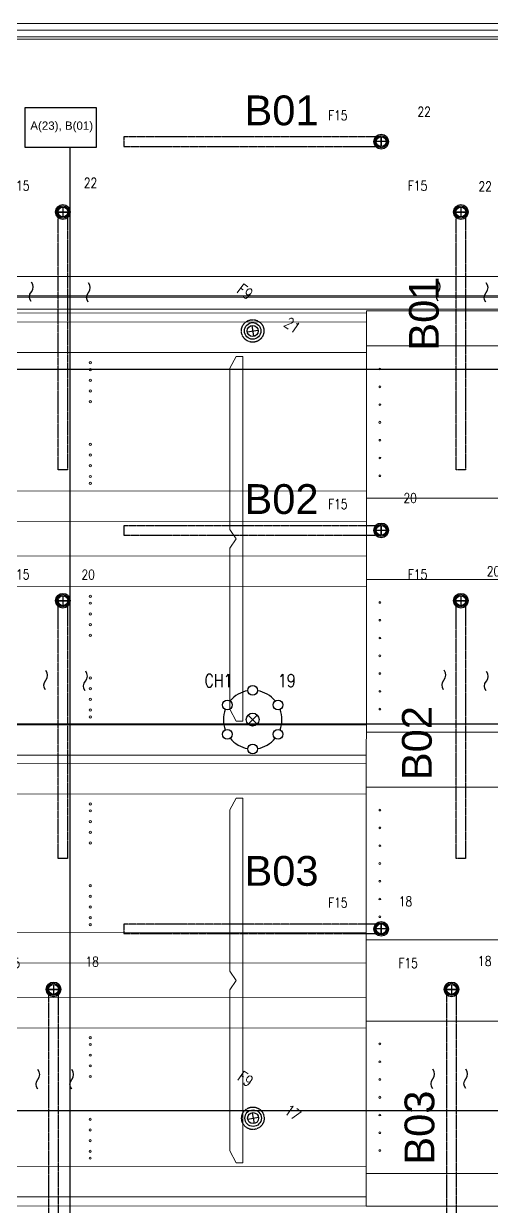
# Model space of a CAD drawing. Header units: inches. Extents: x 102655 to 148943, y 72248 to 114419.
# Drawn here: x 128848 to 132443, y 94302 to 103380 of the extents above; entities that cross this region are included whole.
import ezdxf
from ezdxf.enums import TextEntityAlignment as Align

# ---------------------------------------------------------------- set-up
doc = ezdxf.new("R2010")
doc.units = ezdxf.units.IN
doc.linetypes.add('CENTER INDS', pattern=[13.335, 8.89, -1.11125, 2.2225, -1.11125])
for name, color, linetype, lineweight in [('ceiling dim', 8, 'Continuous', 5), ('CURTAIN WALL', 8, 'Continuous', 20), ('Furnitureee', 8, 'Continuous', 5)]:
    doc.layers.add(name, color=color, linetype=linetype, lineweight=lineweight)
for name, color, linetype in [('E-LEADER', 30, 'Continuous'), ('E-LTG', 92, 'Continuous'), ('E-TAG', 30, 'Continuous'), ('E_TAG', 30, 'Continuous')]:
    doc.layers.add(name, color=color, linetype=linetype)
doc.layers.add('ELECTRICAL LIGHTING CEILING', color=6, linetype='CENTER INDS', true_color=0xff00ff)
doc.styles.add('Pyzd-Romans', font='romans.shx', dxfattribs={"width": 0.8})
doc.styles.get("Standard").update_dxf_attribs({"font": 'arial.ttf'})

# ---------------------------------------------------------------- blocks, each defined once
blk = doc.blocks.new('A$Caba3f22f')
h = blk.add_hatch(color=8)
h.set_gradient(color2=(0, 0, 0), tint=1, name='INVSPHERICAL')
h.paths.add_polyline_path([(19358.1, 6483.4, -1), (19358.1, 6500.4, -1)])
h.paths.add_polyline_path([(19358.1, 6447.4, -1), (19358.1, 6430.4, -1)])
h.paths.add_polyline_path([(19358.1, 6348.4, -1), (19358.1, 6365.4, -1)])
h.paths.add_polyline_path([(19358.1, 6283.4, -1), (19358.1, 6266.4, -1)])
h.paths.add_polyline_path([(19358.1, 6184.4, -1), (19358.1, 6201.4, -1)])
h.paths.add_polyline_path([(19358, 5856.4, -1), (19358, 5873.4, -1)])
h.paths.add_polyline_path([(19358, 5774.4, -1), (19358, 5791.4, -1)])
h.paths.add_polyline_path([(19358, 5709.4, -1), (19358, 5692.4, -1)])
h.paths.add_polyline_path([(19358, 5627.4, -1), (19358, 5610.4, -1)])
h.paths.add_polyline_path([(19358, 5574.4, -1), (19358, 5557.4, -1)])
h = blk.add_hatch(color=8)
h.set_gradient(color2=(0, 0, 0), tint=1)
h.paths.add_polyline_path([(24974, 6163.6, -1), (24974, 6176.6, -1)])
h.paths.add_polyline_path([(24974, 6042.1, -1), (24974, 6025.1, -1)])
h.paths.add_polyline_path([(24974, 5890.6, -1), (24974, 5903.6, -1)])
h.paths.add_polyline_path([(24974, 5754.1, -1), (24974, 5767.1, -1)])
h.paths.add_polyline_path([(24974, 5617.6, -1), (24974, 5630.6, -1)])
h.paths.add_polyline_path([(24974.1, 6313.1, -1), (24974.1, 6300.1, -1)])
h.paths.add_polyline_path([(24974.1, 6436.6, -1), (24974.1, 6449.6, -1)])
h.paths.add_polyline_path([(21584.1, 6436.8, -1), (21584.1, 6449.8, -1)])
h.paths.add_polyline_path([(21584.1, 6313.3, -1), (21584.1, 6300.3, -1)])
h.paths.add_polyline_path([(21584, 6163.8, -1), (21584, 6176.8, -1)])
h.paths.add_polyline_path([(21584, 6025.3, -1), (21584, 6042.3, -1)])
h.paths.add_polyline_path([(21584, 5890.8, -1), (21584, 5903.8, -1)])
h.paths.add_polyline_path([(21584, 5754.3, -1), (21584, 5767.3, -1)])
h.paths.add_polyline_path([(21584, 5617.8, -1), (21584, 5630.8, -1)])
h = blk.add_hatch(color=8)
h.set_gradient(color2=(0, 0, 0), tint=1, name='INVSPHERICAL')
h.paths.add_polyline_path([(19358, 4690.4, -1), (19358, 4707.4, -1)])
h.paths.add_polyline_path([(19358, 4654.4, -1), (19358, 4637.4, -1)])
h.paths.add_polyline_path([(19358, 4555.4, -1), (19358, 4572.4, -1)])
h.paths.add_polyline_path([(19358, 4490.4, -1), (19358, 4473.4, -1)])
h.paths.add_polyline_path([(19358, 4391.4, -1), (19358, 4408.4, -1)])
h.paths.add_polyline_path([(19357.9, 4063.4, -1), (19357.9, 4080.4, -1)])
h.paths.add_polyline_path([(19357.9, 3981.4, -1), (19357.9, 3998.4, -1)])
h.paths.add_polyline_path([(19357.9, 3916.4, -1), (19357.9, 3899.4, -1)])
h.paths.add_polyline_path([(19357.9, 3834.4, -1), (19357.9, 3817.4, -1)])
h.paths.add_polyline_path([(19357.9, 3781.4, -1), (19357.9, 3764.4, -1)])
h = blk.add_hatch(color=8)
h.set_gradient(color2=(0, 0, 0), tint=1)
h.paths.add_polyline_path([(24973.9, 4372.1, -1), (24973.9, 4385.1, -1)])
h.paths.add_polyline_path([(24973.9, 4250.6, -1), (24973.9, 4233.6, -1)])
h.paths.add_polyline_path([(24973.9, 4099.1, -1), (24973.9, 4112.1, -1)])
h.paths.add_polyline_path([(24973.9, 3962.6, -1), (24973.9, 3975.6, -1)])
h.paths.add_polyline_path([(24973.9, 3826.1, -1), (24973.9, 3839.1, -1)])
h.paths.add_polyline_path([(24974, 4521.6, -1), (24974, 4508.6, -1)])
h.paths.add_polyline_path([(24974, 4645.1, -1), (24974, 4658.1, -1)])
h.paths.add_polyline_path([(21584, 4645.3, -1), (21584, 4658.3, -1)])
h.paths.add_polyline_path([(21584, 4521.8, -1), (21584, 4508.8, -1)])
h.paths.add_polyline_path([(21583.9, 4372.3, -1), (21583.9, 4385.3, -1)])
h.paths.add_polyline_path([(21583.9, 4233.8, -1), (21583.9, 4250.8, -1)])
h.paths.add_polyline_path([(21583.9, 4099.3, -1), (21583.9, 4112.3, -1)])
h.paths.add_polyline_path([(21583.9, 3962.8, -1), (21583.9, 3975.8, -1)])
h.paths.add_polyline_path([(21583.9, 3826.3, -1), (21583.9, 3839.3, -1)])
h = blk.add_hatch(color=8)
h.set_gradient(color2=(0, 0, 0), tint=1, name='INVSPHERICAL')
h.paths.add_polyline_path([(19357.9, 3096.4, -1), (19357.9, 3113.4, -1)])
h.paths.add_polyline_path([(19357.9, 3060.4, -1), (19357.9, 3043.4, -1)])
h.paths.add_polyline_path([(19357.9, 2961.4, -1), (19357.9, 2978.4, -1)])
h.paths.add_polyline_path([(19357.9, 2896.4, -1), (19357.9, 2879.4, -1)])
h.paths.add_polyline_path([(19357.9, 2797.4, -1), (19357.9, 2814.4, -1)])
h.paths.add_polyline_path([(19357.8, 2469.4, -1), (19357.8, 2486.4, -1)])
h.paths.add_polyline_path([(19357.8, 2387.4, -1), (19357.8, 2404.4, -1)])
h.paths.add_polyline_path([(19357.8, 2322.4, -1), (19357.8, 2305.4, -1)])
h.paths.add_polyline_path([(19357.8, 2240.4, -1), (19357.8, 2223.4, -1)])
h.paths.add_polyline_path([(19357.8, 2187.4, -1), (19357.8, 2170.4, -1)])
h = blk.add_hatch(color=8)
h.set_gradient(color2=(0, 0, 0), tint=1)
h.paths.add_polyline_path([(24973.9, 2778.1, -1), (24973.9, 2791.1, -1)])
h.paths.add_polyline_path([(24973.9, 2656.6, -1), (24973.9, 2639.6, -1)])
h.paths.add_polyline_path([(24973.8, 2505.1, -1), (24973.8, 2518.1, -1)])
h.paths.add_polyline_path([(24973.8, 2368.6, -1), (24973.8, 2381.6, -1)])
h.paths.add_polyline_path([(24973.8, 2232.1, -1), (24973.8, 2245.1, -1)])
h.paths.add_polyline_path([(24973.9, 2927.6, -1), (24973.9, 2914.6, -1)])
h.paths.add_polyline_path([(24973.9, 3051.1, -1), (24973.9, 3064.1, -1)])
h.paths.add_polyline_path([(21583.9, 3051.3, -1), (21583.9, 3064.3, -1)])
h.paths.add_polyline_path([(21583.9, 2927.8, -1), (21583.9, 2914.8, -1)])
h.paths.add_polyline_path([(21583.9, 2778.3, -1), (21583.9, 2791.3, -1)])
h.paths.add_polyline_path([(21583.9, 2639.8, -1), (21583.9, 2656.8, -1)])
h.paths.add_polyline_path([(21583.8, 2505.3, -1), (21583.8, 2518.3, -1)])
h.paths.add_polyline_path([(21583.8, 2368.8, -1), (21583.8, 2381.8, -1)])
h.paths.add_polyline_path([(21583.8, 2232.3, -1), (21583.8, 2245.3, -1)])
h = blk.add_hatch(color=8)
h.set_gradient(color2=(0, 0, 0), tint=1, name='INVSPHERICAL')
h.paths.add_polyline_path([(19357.8, 1303.4, -1), (19357.8, 1320.4, -1)])
h.paths.add_polyline_path([(19357.8, 1267.4, -1), (19357.8, 1250.4, -1)])
h.paths.add_polyline_path([(19357.8, 1168.4, -1), (19357.8, 1185.4, -1)])
h.paths.add_polyline_path([(19357.8, 1103.4, -1), (19357.8, 1086.4, -1)])
h.paths.add_polyline_path([(19357.8, 1004.4, -1), (19357.8, 1021.4, -1)])
h.paths.add_polyline_path([(19357.7, 676.4, -1), (19357.7, 693.4, -1)])
h.paths.add_polyline_path([(19357.7, 594.4, -1), (19357.7, 611.4, -1)])
h.paths.add_polyline_path([(19357.7, 529.4, -1), (19357.7, 512.4, -1)])
h.paths.add_polyline_path([(19357.7, 447.4, -1), (19357.7, 430.4, -1)])
h.paths.add_polyline_path([(19357.7, 394.4, -1), (19357.7, 377.4, -1)])
h = blk.add_hatch(color=8)
h.set_gradient(color2=(0, 0, 0), tint=1)
h.paths.add_polyline_path([(24973.8, 983.6, -1), (24973.8, 996.6, -1)])
h.paths.add_polyline_path([(24973.8, 862.1, -1), (24973.8, 845.1, -1)])
h.paths.add_polyline_path([(24973.7, 710.6, -1), (24973.7, 723.6, -1)])
h.paths.add_polyline_path([(24973.7, 574.1, -1), (24973.7, 587.1, -1)])
h.paths.add_polyline_path([(24973.7, 437.6, -1), (24973.7, 450.6, -1)])
h.paths.add_polyline_path([(24973.8, 1133.1, -1), (24973.8, 1120.1, -1)])
h.paths.add_polyline_path([(24973.8, 1256.6, -1), (24973.8, 1269.6, -1)])
h.paths.add_polyline_path([(21583.8, 1256.8, -1), (21583.8, 1269.8, -1)])
h.paths.add_polyline_path([(21583.8, 1133.3, -1), (21583.8, 1120.3, -1)])
h.paths.add_polyline_path([(21583.8, 983.8, -1), (21583.8, 996.8, -1)])
h.paths.add_polyline_path([(21583.8, 845.3, -1), (21583.8, 862.3, -1)])
h.paths.add_polyline_path([(21583.7, 710.8, -1), (21583.7, 723.8, -1)])
h.paths.add_polyline_path([(21583.7, 574.3, -1), (21583.7, 587.3, -1)])
h.paths.add_polyline_path([(21583.7, 437.8, -1), (21583.7, 450.8, -1)])
at = {"color": 8}
for p, q in [((21480.1, 6872.3, 0), (3480.4, 6886.3, 0)), ((21480.1, 6802.3, 0), (3480.4, 6816.3, 0)), ((21480.1, 6890.3, 0), (21479.7, 317.8, 0)), ((26280.1, 6890, 0), (21480.1, 6890.2, 0)), ((21480.1, 6569.3, 0), (3480.4, 6583.3, 0)), ((20480.1, 6540.3, 0), (20430.1, 6449.1, 0)), ((20530.1, 6540.3, 0), (20480.1, 6540.3, 0)), ((20530.1, 6540.3, 0), (20529.9, 3740.3, 0)), ((21480.1, 6622.8, 0), (26280.1, 6622.5, 0)), ((20430.1, 6449.1, 0), (20430, 5212.1, 0)), ((21480, 5506.3, 0), (3480.3, 5520.3, 0)), ((26280, 5452.5, 0), (21480, 5452.8, 0)), ((21480, 5273.3, 0), (3480.3, 5287.3, 0)), ((20480, 5140.3, 0), (20430, 5212.1, 0)), ((20480, 5140.3, 0), (20430, 5212.1, 0)), ((20480, 5140.3, 0), (20430, 5068.5, 0)), ((20480, 5140.3, 0), (20430, 5068.5, 0)), ((21480, 5007.3, 0), (3480.3, 5021.3, 0)), ((20429.9, 3831.6, 0), (20430, 5068.5, 0)), ((26280, 4827, 0), (21480, 4827.3, 0)), ((21480, 4774.3, 0), (3480.3, 4788.3, 0)), ((20479.9, 3740.3, 0), (20429.9, 3831.6, 0)), ((21479.9, 3711.3, 0), (3480.2, 3725.3, 0)), ((20529.9, 3740.3, 0), (20479.9, 3740.3, 0)), ((20529.9, 3740.3, 0), (20479.9, 3740.3, 0)), ((20529.9, 3740.3, 0), (20479.9, 3740.3, 0)), ((26279.9, 3657, 0), (21479.9, 3657.3, 0)), ((21479.9, 3478.3, 0), (3480.2, 3492.3, 0)), ((21479.9, 3412.3, 0), (3480.2, 3426.3, 0)), ((21479.9, 3179.3, 0), (3480.2, 3193.3, 0)), ((21479.9, 3233.3, 0), (21583.9, 3233.3, 0)), ((21479.9, 3233.3, 0), (26279.9, 3233, 0)), ((20479.9, 3150.3, 0), (20429.9, 3059.1, 0)), ((20529.9, 3150.3, 0), (20479.9, 3150.3, 0)), ((20529.7, 350.3, 0), (20529.9, 3150.3, 0)), ((20429.9, 3059.1, 0), (20429.8, 1822.1, 0)), ((21479.8, 2116.3, 0), (3480.1, 2130.3, 0)), ((26279.8, 2063, 0), (21479.8, 2063.3, 0)), ((21479.8, 1883.3, 0), (3480.1, 1897.3, 0)), ((20479.8, 1750.3, 0), (20429.8, 1822.1, 0)), ((20479.8, 1750.3, 0), (20429.8, 1678.5, 0)), ((20429.7, 441.6, 0), (20429.8, 1678.5, 0)), ((21479.8, 1617.3, 0), (3480.1, 1631.3, 0)), ((21479.8, 1384.3, 0), (3480.1, 1398.3, 0)), ((21479.8, 1437.8, 0), (26279.8, 1437.5, 0)), ((20479.7, 350.3, 0), (20429.7, 441.6, 0)), ((21479.7, 321.3, 0), (3480, 335.3, 0)), ((20529.7, 350.3, 0), (20479.7, 350.3, 0)), ((20529.7, 350.3, 0), (20479.7, 350.3, 0)), ((20529.7, 350.3, 0), (20479.7, 350.3, 0)), ((21479.7, 317.8, 0), (21479.7, 18.3, 0)), ((26279.7, 267.5, 0), (21479.7, 267.8, 0)), ((21479.7, 88.3, 0), (3480, 102.3, 0)), ((21479.7, 18.3, 0), (3480, 32.3, 0)), ((21479.7, 18.3, 0), (26279.7, 18, 0))]:
    blk.add_line(p, q, dxfattribs=at)
for centre, radius in [((19358.1, 6491.9, 0), 8.5), ((19358.1, 6438.9, 0), 8.5), ((21584.1, 6443.3, 0), 6.5), ((19358.1, 6356.9, 0), 8.5), ((19358.1, 6274.9, 0), 8.5), ((21584.1, 6306.8, 0), 6.5), ((19358.1, 6192.9, 0), 8.5), ((21584, 6170.3, 0), 6.5), ((21584, 6033.8, 0), 8.5), ((21584, 5897.3, 0), 6.5), ((19358, 5864.9, 0), 8.5), ((19358, 5782.9, 0), 8.5), ((21584, 5760.8, 0), 6.5), ((19358, 5700.9, 0), 8.5), ((21584, 5624.3, 0), 6.5), ((19358, 5618.9, 0), 8.5), ((19358, 5565.9, 0), 8.5), ((19358, 4698.9, 0), 8.5), ((19358, 4645.9, 0), 8.5), ((21584, 4651.8, 0), 6.5), ((19358, 4563.9, 0), 8.5), ((19358, 4481.9, 0), 8.5), ((21584, 4515.3, 0), 6.5), ((19358, 4399.9, 0), 8.5), ((21583.9, 4378.8, 0), 6.5), ((21583.9, 4242.3, 0), 8.5), ((21583.9, 4105.8, 0), 6.5), ((19357.9, 4071.9, 0), 8.5), ((19357.9, 3989.9, 0), 8.5), ((19357.9, 3907.9, 0), 8.5), ((21583.9, 3969.3, 0), 6.5), ((19357.9, 3825.9, 0), 8.5), ((21583.9, 3832.8, 0), 6.5), ((19357.9, 3772.9, 0), 8.5), ((19357.9, 3104.9, 0), 8.5), ((19357.9, 3051.9, 0), 8.5), ((21583.9, 3057.8, 0), 6.5), ((19357.9, 2969.9, 0), 8.5), ((21583.9, 2921.3, 0), 6.5), ((19357.9, 2887.9, 0), 8.5), ((19357.9, 2805.9, 0), 8.5), ((21583.9, 2784.8, 0), 6.5), ((21583.9, 2648.3, 0), 8.5), ((19357.8, 2477.9, 0), 8.5), ((21583.8, 2511.8, 0), 6.5), ((19357.8, 2395.9, 0), 8.5), ((21583.8, 2375.3, 0), 6.5), ((19357.8, 2313.9, 0), 8.5), ((19357.8, 2231.9, 0), 8.5), ((19357.8, 2178.9, 0), 8.5), ((21583.8, 2238.8, 0), 6.5), ((19357.8, 1311.9, 0), 8.5), ((19357.8, 1258.9, 0), 8.5), ((19357.8, 1176.9, 0), 8.5), ((21583.8, 1263.3, 0), 6.5), ((19357.8, 1094.9, 0), 8.5), ((21583.8, 1126.8, 0), 6.5), ((19357.8, 1012.9, 0), 8.5), ((21583.8, 990.3, 0), 6.5), ((21583.8, 853.8, 0), 8.5), ((19357.7, 684.9, 0), 8.5), ((21583.7, 717.3, 0), 6.5), ((19357.7, 602.9, 0), 8.5), ((21583.7, 580.8, 0), 6.5), ((19357.7, 520.9, 0), 8.5), ((19357.7, 438.9, 0), 8.5), ((19357.7, 385.9, 0), 8.5), ((21583.7, 444.3, 0), 6.5)]:
    blk.add_circle(centre, radius, dxfattribs=at)
blk = doc.blocks.new('f')
at = {"layer": 'CURTAIN WALL', "color": 8, "linetype": 'Continuous', "lineweight": 20}
for p, q in [((478789.3338, 1037631.434, 0), (478774.3339, 1037631.434)), ((478789.3338, 1037631.384, 0), (478774.3339, 1037631.384)), ((478789.3338, 1037631.334, 0), (478774.3339, 1037631.334)), ((478774.3339, 1037631.314), (478789.3338, 1037631.314, 0)), ((478778.2671, 1037629.493, 0), (478785.6264, 1037629.4926, 0)), ((478778.2676, 1037629.3439, 0), (478785.6264, 1037629.3439, 0)), ((478778.2676, 1037629.3339, 0), (478785.6264, 1037629.3339, 0)), ((478763.024, 1037629.244, 0), (478789.3337, 1037629.2423, 0))]:
    blk.add_line(p, q, dxfattribs=at)
at = {"layer": 'Furnitureee', "color": 8, "ltscale": 0.5, "xscale": 0.001000000000009727, "yscale": 0.001000000000009727, "zscale": 0.001000000000009727}
blk.add_blockref('A$Caba3f22f', (478763.0536, 1037622.3394), dxfattribs=at)
blk = doc.blocks.new('E-L-FSPOT2')
at = {"color": 254, "lineweight": 0}
for points in [[(0, -75), (0, -75), (0, -75), (0, -75), (0, -75), (0, -75), (0, -75), (0, -75), (0, -75), (0, -75), (0, -75), (0, -75)], [(0, -75), (0, -75)], [(0, -75), (0, -75)], [(0, -75), (0, -75)], [(0, -75), (0, -75)], [(0, -75), (0, -75)], [(0, -75), (0, -75)], [(0, -75), (0, -75)], [(0, -75), (0, -75)], [(0, -75), (0, -75)], [(0, -75), (0, -75)], [(0, -75), (0, -75)], [(0, -75), (0, -75)], [(0, -75), (0, -75), (0, -75)], [(0, -75), (0, -75)], [(0, -75), (0, -75)], [(0, -75), (0, -75)], [(0, -75), (0, -75), (0, -75), (0, -75), (0, -75), (0, -75), (0, -75), (0, -75), (0, -75), (0, -75)], [(0, -75), (0, -75)]]:
    blk.add_lwpolyline(points, dxfattribs=at)
blk.add_circle((0, 0), 75)
at = {"layer": 'E-TAG'}
for points in [[(-35, -35), (35, 35)], [(-35, 35), (35, -35)]]:
    blk.add_lwpolyline(points, dxfattribs=at)
blk.add_circle((0, 0), 50, dxfattribs=at)
at = {"layer": 'E-TAG', "style": 'Pyzd-Romans', "width": 0.8, "flags": 1}
for tag, p in [('BPANEL', (263, 925)), ('SWITCH', (-262, 700)), ('LOADVA', (263, 700)), ('BTYPE', (-262, 475)), ('PANEL', (263, 475)), ('HEIGHT', (-247, -478)), ('DSCR', (-247, -703)), ('ROOM', (278, -703))]:
    blk.add_attdef(tag, text='', height=100, dxfattribs=at).set_placement(p, align=Align.MIDDLE_CENTER)
at = {"layer": 'E-TAG', "style": 'Pyzd-Romans', "width": 0.8}
for tag, p in [('TYPE', (-262, 250)), ('NO.', (263, 250)), ('W.P', (-247, -253)), ('A,B,C', (278, -253)), ('CBT', (278, -478))]:
    blk.add_attdef(tag, text='', height=100, dxfattribs=at).set_placement(p, align=Align.MIDDLE_CENTER)
blk = doc.blocks.new('f15')
at = {"layer": 'E-LEADER'}
for points in [[(19, 0), (-19, 0)], [(0, 19), (0, -19)]]:
    blk.add_lwpolyline(points, dxfattribs=at)
blk.add_circle((0, 0), 23.3, dxfattribs=at)
at = {"layer": 'E-LTG'}
for radius in [28.2, 19]:
    blk.add_circle((0, 0), radius, dxfattribs=at)
at = {"layer": 'E_TAG', "style": 'Pyzd-Romans', "width": 0.8, "flags": 1}
for tag, p in [('BPANEL', (262.5, 1125)), ('SWITCH', (-262.5, 900)), ('LOADVA', (262.5, 900)), ('BTYPE', (-262.5, 675)), ('PANEL', (262.5, 675)), ('HEIGHT', (-262.5, -675)), ('DSCR', (-262.5, -900)), ('ROOM', (262.5, -900))]:
    blk.add_attdef(tag, text='', height=100, dxfattribs=at).set_placement(p, align=Align.MIDDLE_CENTER)
at = {"layer": 'E_TAG', "style": 'Pyzd-Romans', "width": 0.8}
for tag, p in [('TYPE', (-262.5, 450)), ('NO.', (262.5, 450)), ('W.P', (-262.5, -450)), ('A,B,C', (262.5, -450)), ('CBT', (262.5, -675))]:
    blk.add_attdef(tag, text='', height=100, dxfattribs=at).set_placement(p, align=Align.MIDDLE_CENTER)
blk = doc.blocks.new('*U52')
at = {"color": 0}
for points in [[(0, 75, -0.36397), (0, 0), (0, 0), (0, 0), (0, 0, 0.36397), (0, -75)], [(259.5, 75, -0.36397), (259.5, 0), (259.5, 0), (259.5, 0), (259.5, 0, 0.36397), (259.5, -75)]]:
    blk.add_lwpolyline(points, format="xyb", dxfattribs=at)
blk = doc.blocks.new('*U53')
at = {"color": 0}
for points in [[(0, 75, -0.36397), (0, 0), (0, 0), (0, 0), (0, 0, 0.36397), (0, -75)], [(252.9, 75, -0.36397), (252.9, 0), (252.9, 0), (252.9, 0), (252.9, 0, 0.36397), (252.9, -75)]]:
    blk.add_lwpolyline(points, format="xyb", dxfattribs=at)
blk = doc.blocks.new('*U56')
at = {"color": 0}
for points in [[(0, 75, -0.36397), (0, 0), (0, 0), (0, 0), (0, 0, 0.36397), (0, -75)], [(326.4, 75, -0.36397), (326.4, 0), (326.4, 0), (326.4, 0), (326.4, 0, 0.36397), (326.4, -75)]]:
    blk.add_lwpolyline(points, format="xyb", dxfattribs=at)
blk = doc.blocks.new('*U57')
at = {"color": 0}
for points in [[(0, 75, -0.36397), (0, 0), (0, 0), (0, 0), (0, 0, 0.36397), (0, -75)], [(305.5, 75, -0.36397), (305.5, 0), (305.5, 0), (305.5, 0), (305.5, 0, 0.36397), (305.5, -75)]]:
    blk.add_lwpolyline(points, format="xyb", dxfattribs=at)
blk = doc.blocks.new('*U81')
at = {"color": 0}
for points in [[(0, 75, -0.36397), (0, 0), (0, 0), (0, 0), (0, 0, 0.36397), (0, -75)], [(439, 75, -0.36397), (439, 0), (439, 0), (439, 0), (439, 0, 0.36397), (439, -75)]]:
    blk.add_lwpolyline(points, format="xyb", dxfattribs=at)
blk = doc.blocks.new('*U82')
at = {"color": 0}
for points in [[(0, 75, -0.36397), (0, 0), (0, 0), (0, 0), (0, 0, 0.36397), (0, -75)], [(366.9, 75, -0.36397), (366.9, 0), (366.9, 0), (366.9, 0), (366.9, 0, 0.36397), (366.9, -75)]]:
    blk.add_lwpolyline(points, format="xyb", dxfattribs=at)
blk = doc.blocks.new('E-E.O_CEILING_CH2')
at = {"color": 254, "lineweight": 0}
for points in [[(0, -187.5), (0, -187.5), (0, -187.5), (0, -187.5), (0, -187.5), (0, -187.5), (0, -187.5), (0, -187.5), (0, -187.5), (0, -187.5), (0, -187.5), (0, -187.5)], [(0, -187.5), (0, -187.5)], [(0, -187.5), (0, -187.5)], [(0, -187.5), (0, -187.5)], [(0, -187.5), (0, -187.5)], [(0, -187.5), (0, -187.5)], [(0, -187.5), (0, -187.5)], [(0, -187.5), (0, -187.5)], [(0, -187.5), (0, -187.5)], [(0, -187.5), (0, -187.5)], [(0, -187.5), (0, -187.5)], [(0, -187.5), (0, -187.5)], [(0, -187.5), (0, -187.5)], [(0, -187.5), (0, -187.5), (0, -187.5)], [(0, -187.5), (0, -187.5)], [(0, -187.5), (0, -187.5)], [(0, -187.5), (0, -187.5)], [(0, -187.5), (0, -187.5), (0, -187.5), (0, -187.5), (0, -187.5), (0, -187.5), (0, -187.5), (0, -187.5), (0, -187.5), (0, -187.5)], [(0, -187.5), (0, -187.5)]]:
    blk.add_lwpolyline(points, dxfattribs=at)
for centre in [(0, 225), (-194.9, 112.5), (194.9, 112.5), (-194.9, -112.5), (194.9, -112.5), (0, -225)]:
    blk.add_circle(centre, 37.5)
for start, end in [(99.56038, 140.43962), (39.56038, 80.43962), (159.56038, 200.43962), (339.56038, 20.43962), (219.56038, 260.43962), (279.56038, 320.43962)]:
    blk.add_arc((0, 0), 225, start, end)
at = {"layer": 'E-TAG'}
for points in [[(-35.4, -35.4), (35.4, 35.4)], [(-35.4, 35.4), (35.4, -35.4)]]:
    blk.add_lwpolyline(points, dxfattribs=at)
blk.add_circle((0, 0), 50, dxfattribs=at)
at = {"layer": 'E-TAG', "style": 'Pyzd-Romans', "width": 0.8, "flags": 1}
for tag, p in [('BPANEL', (262.5, 1012.5)), ('SWITCH', (-262.5, 787.5)), ('LOADVA', (262.5, 787.5)), ('BTYPE', (-262.5, 562.5)), ('PANEL', (262.5, 562.5)), ('HEIGHT', (-262.5, -562.5)), ('DSCR', (-262.5, -787.5)), ('ROOM', (262.5, -787.5))]:
    blk.add_attdef(tag, text='', height=100, dxfattribs=at).set_placement(p, align=Align.MIDDLE_CENTER)
at = {"layer": 'E-TAG', "style": 'Pyzd-Romans', "width": 0.8}
for tag, p in [('TYPE', (-262.5, 337.5)), ('NO.', (262.5, 337.5)), ('W.P', (-262.5, -337.5)), ('A,B,C', (262.5, -337.5)), ('CBT', (262.5, -562.5))]:
    blk.add_attdef(tag, text='', height=100, dxfattribs=at).set_placement(p, align=Align.MIDDLE_CENTER)

msp = doc.modelspace()

# ---------------------------------------------------------------- linework, layer by layer
for p, q in [((129204.08729, 102435.7164), (129204.08729, 78712.6637)), ((112193.03264, 100726.98351), (137716.23411, 100726.98351)), ((112193.03264, 98004.38823), (137839.13289, 98004.38823)), ((112193.03264, 95036.51415), (133783.47219, 95036.51415))]:
    msp.add_line(p, q)
at = {"color": 4}
msp.add_lwpolyline([(128860.62669, 102735.86168), (129404.3668, 102735.86168), (129404.3668, 102429.51415), (128860.62669, 102429.51415)], close=True, dxfattribs=at)
at = {"layer": 'ELECTRICAL LIGHTING CEILING', "color": 6}
for points in [[(129618.34807, 102438.31553), (131596.08273, 102438.31388), (131596.08279, 102510.31013), (129618.34813, 102510.31178)], [(129113.83506, 101934.34225), (129185.83131, 101934.34219), (129185.82966, 99955.52976), (129113.83341, 99955.52982)], [(132172.59115, 101934.3397), (132244.58739, 101934.33964), (132244.58574, 99955.52721), (132172.58949, 99955.52727)], [(129618.36237, 99454.4921), (131596.09704, 99454.49045), (131596.0971, 99526.48669), (129618.36243, 99526.48834)], [(129113.84937, 98950.51881), (129185.84561, 98950.51875), (129185.84396, 96971.70632), (129113.84772, 96971.70638)], [(132172.60545, 98950.51626), (132244.60169, 98950.5162), (132244.60004, 96971.70377), (132172.6038, 96971.70383)], [(129618.35982, 96395.73602), (131596.09449, 96395.73437), (131596.09455, 96467.73061), (129618.35988, 96467.73226)], [(129041.85323, 95967.1486), (129113.84947, 95967.14854), (129113.84782, 93988.33611), (129041.85158, 93988.33617)], [(132100.60931, 95967.14605), (132172.60555, 95967.14599), (132172.6039, 93988.33356), (132100.60766, 93988.33362)]]:
    msp.add_lwpolyline(points, close=True, dxfattribs=at)
at = {"layer": 'ELECTRICAL LIGHTING CEILING'}
for centre in [(130608.32257, 101021.47985), (130609.98759, 94977.74108)]:
    msp.add_circle(centre, 86.39549, dxfattribs=at)

# ---------------------------------------------------------------- block references
ref = msp.add_blockref('f15', (131596.08276, 102474.312), dxfattribs=dict(xscale=2, yscale=2, zscale=2))
ref.add_attrib('TYPE', 'F15', dxfattribs={"layer": 'E_TAG', "height": 75, "style": 'Pyzd-Romans', "width": 0.8}).set_placement((131263.79594, 102675.74257), align=Align.MIDDLE_CENTER)
ref.add_attrib('NO.', '22', dxfattribs={"layer": 'E_TAG', "height": 75, "style": 'Pyzd-Romans', "width": 0.8}).set_placement((131926.37664, 102703.74643), align=Align.MIDDLE_CENTER)
ref = msp.add_blockref('f15', (129149.83318, 101934.34222), dxfattribs=dict(xscale=2, yscale=2, zscale=2))
ref.add_attrib('TYPE', 'F15', dxfattribs={"layer": 'E_TAG', "height": 75, "style": 'Pyzd-Romans', "width": 0.8}).set_placement((128817.54636, 102135.77278), align=Align.MIDDLE_CENTER)
ref.add_attrib('NO.', '22', dxfattribs={"layer": 'E_TAG', "height": 75, "style": 'Pyzd-Romans', "width": 0.8}).set_placement((129362.76565, 102158.02059), align=Align.MIDDLE_CENTER)
ref = msp.add_blockref('f15', (132208.58927, 101934.33967), dxfattribs=dict(xscale=2, yscale=2, zscale=2))
ref.add_attrib('TYPE', 'F15', dxfattribs={"layer": 'E_TAG', "height": 75, "style": 'Pyzd-Romans', "width": 0.8}).set_placement((131876.30245, 102135.77023), align=Align.MIDDLE_CENTER)
ref.add_attrib('NO.', '22', dxfattribs={"layer": 'E_TAG', "height": 75, "style": 'Pyzd-Romans', "width": 0.8}).set_placement((132396.39126, 102130.51211), align=Align.MIDDLE_CENTER)
ref = msp.add_blockref('f15', (131596.09707, 99490.48857), dxfattribs=dict(xscale=2, yscale=2, zscale=2))
ref.add_attrib('TYPE', 'F15', dxfattribs={"layer": 'E_TAG', "height": 75, "style": 'Pyzd-Romans', "width": 0.8}).set_placement((131263.81025, 99691.91914), align=Align.MIDDLE_CENTER)
ref.add_attrib('NO.', '20', dxfattribs={"layer": 'E_TAG', "height": 75, "style": 'Pyzd-Romans', "width": 0.8}).set_placement((131817.92848, 99738.5933), align=Align.MIDDLE_CENTER)
ref = msp.add_blockref('f15', (129149.84749, 98950.51878), dxfattribs=dict(xscale=2, yscale=2, zscale=2))
ref.add_attrib('TYPE', 'F15', dxfattribs={"layer": 'E_TAG', "height": 75, "style": 'Pyzd-Romans', "width": 0.8}).set_placement((128817.56067, 99151.94935), align=Align.MIDDLE_CENTER)
ref.add_attrib('NO.', '20', dxfattribs={"layer": 'E_TAG', "height": 75, "style": 'Pyzd-Romans', "width": 0.8}).set_placement((129345.05029, 99150.78637), align=Align.MIDDLE_CENTER)
ref = msp.add_blockref('f15', (132208.60357, 98950.51623), dxfattribs=dict(xscale=2, yscale=2, zscale=2))
ref.add_attrib('TYPE', 'F15', dxfattribs={"layer": 'E_TAG', "height": 75, "style": 'Pyzd-Romans', "width": 0.8}).set_placement((131876.31675, 99151.9468), align=Align.MIDDLE_CENTER)
ref.add_attrib('NO.', '20', dxfattribs={"layer": 'E_TAG', "height": 75, "style": 'Pyzd-Romans', "width": 0.8}).set_placement((132460.06465, 99176.54679), align=Align.MIDDLE_CENTER)
ref = msp.add_blockref('f15', (131596.09452, 96431.73249), dxfattribs=dict(xscale=2, yscale=2, zscale=2))
ref.add_attrib('TYPE', 'F15', dxfattribs={"layer": 'E_TAG', "height": 75, "style": 'Pyzd-Romans', "width": 0.8}).set_placement((131263.80769, 96633.16305), align=Align.MIDDLE_CENTER)
ref.add_attrib('NO.', '18', dxfattribs={"layer": 'E_TAG', "height": 75, "style": 'Pyzd-Romans', "width": 0.8}).set_placement((131783.90873, 96642.53018), align=Align.MIDDLE_CENTER)
ref = msp.add_blockref('f15', (129077.85135, 95967.14857), dxfattribs=dict(xscale=2, yscale=2, zscale=2))
ref.add_attrib('TYPE', 'F15', dxfattribs={"layer": 'E_TAG', "height": 75, "style": 'Pyzd-Romans', "width": 0.8}).set_placement((128745.56453, 96168.57914), align=Align.MIDDLE_CENTER)
ref.add_attrib('NO.', '18', dxfattribs={"layer": 'E_TAG', "height": 75, "style": 'Pyzd-Romans', "width": 0.8}).set_placement((129373.82171, 96179.94012), align=Align.MIDDLE_CENTER)
ref = msp.add_blockref('f15', (132136.60743, 95967.14602), dxfattribs=dict(xscale=2, yscale=2, zscale=2))
ref.add_attrib('TYPE', 'F15', dxfattribs={"layer": 'E_TAG', "height": 75, "style": 'Pyzd-Romans', "width": 0.8}).set_placement((131804.32061, 96168.57659), align=Align.MIDDLE_CENTER)
ref.add_attrib('NO.', '18', dxfattribs={"layer": 'E_TAG', "height": 75, "style": 'Pyzd-Romans', "width": 0.8}).set_placement((132391.45154, 96184.66229), align=Align.MIDDLE_CENTER)
at = {"layer": 'ceiling dim', "xscale": 1000, "yscale": 1000, "zscale": 1000}
msp.add_blockref('f', (-478653051.58299, -1037528053.90511), dxfattribs=at)
at = {"layer": 'E-LTG'}
for name, p, rotation in [('*U81', (129346.18697, 101316.49146), 179.3128271566524), ('*U82', (132402.69038, 101316.82378), 178.8211381404793), ('*U57', (129323.41177, 98334.12899), 178.6829436947006), ('*U56', (132404.46005, 98332.88317), 178.5075559241413), ('*U52', (129217.60905, 95276.65438), 180.0451535325732), ('*U53', (132245.86661, 95280.79408), 180.2527886573016)]:
    msp.add_blockref(name, p, dxfattribs=dict(at, rotation=rotation))
at = {"layer": 'E-LTG', "xscale": 0.8476918827478218, "yscale": 0.8476918827478218, "zscale": 0.8476918827478218, "rotation": 324.5660952900275}
for p, values in [((130608.32257, 101021.47985), {'TYPE': 'F9', 'NO.': '21'}), ((130611.76507, 94978.90033), {'TYPE': 'F9', 'NO.': '17'})]:
    msp.add_blockref('E-L-FSPOT2', p, dxfattribs=at).add_auto_attribs(values)
at = {"layer": 'E-LTG'}
ref = msp.add_blockref('E-E.O_CEILING_CH2', (130608.33687, 98037.65642), dxfattribs=at)
ref.add_attrib('TYPE', 'CH1', dxfattribs={"layer": 'E-TAG', "height": 100, "style": 'Pyzd-Romans', "width": 0.8}).set_placement((130345.83687, 98337.65642), align=Align.MIDDLE_CENTER)
ref.add_attrib('NO.', '19', dxfattribs={"layer": 'E-TAG', "height": 100, "style": 'Pyzd-Romans', "width": 0.8}).set_placement((130870.83687, 98337.65642), align=Align.MIDDLE_CENTER)

# ---------------------------------------------------------------- texts
for s, p in [('B01', (130545.79092, 102599.91824)), ('B02', (130545.79092, 99616.34074)), ('B03', (130545.79092, 96762.2067))]:
    msp.add_text(s, height=228.893641).set_placement(p)
at = {"color": 4}
msp.add_text('A(23), B(01)', height=63.4342263, dxfattribs=at).set_placement((128899.35169, 102565.63959))
for s, p in [('B01', (132038.51678, 100869.84329)), ('B02', (131984.86706, 97573.18047)), ('B03', (132004.55304, 94621.48528))]:
    msp.add_text(s, height=228.893641, rotation=90).set_placement(p)

doc.saveas('drawing.dxf')
